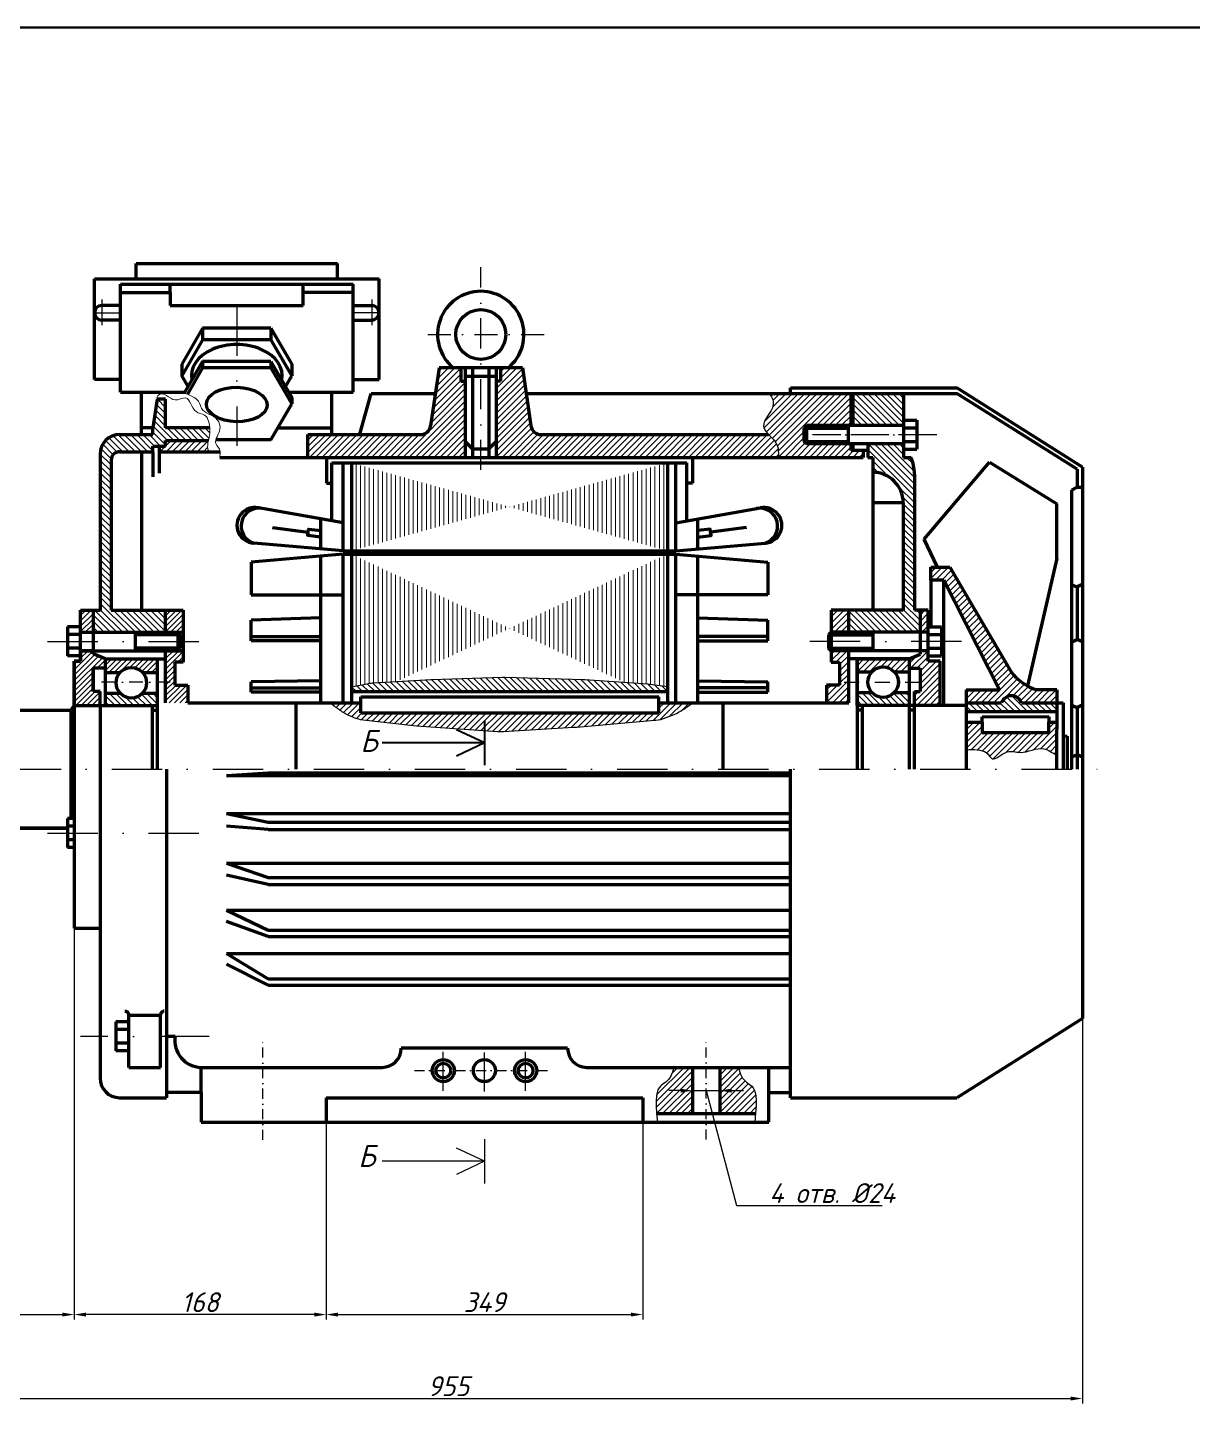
# Paper-space layout 'Лист1' of a CAD drawing. Header units: millimetres. Extents: x 20 to 836, y 1 to 589.
# Drawn here: x 231 to 524.9, y 241.7 to 589 of the extents above; entities that cross this region are included whole.
import ezdxf

# ---------------------------------------------------------------- set-up
doc = ezdxf.new("R2010")
doc.units = ezdxf.units.MM
doc.linetypes.add('ACAD_ISO04W100', pattern=[30, 24, -3, 0, -3])
doc.linetypes.add('DASHDOT', pattern=[25.4, 12.7, -6.35, 0, -6.35])
doc.styles.add('GOST', font='isocp3.shx', dxfattribs={"oblique": 15})
doc.styles.add('ЕСКД', font='GOST Common.ttf', dxfattribs={"oblique": 15})
doc.dimstyles.new('GOST', dxfattribs={"dimscale": 0, "dimtxt": 3, "dimasz": 3, "dimexe": 1.25, "dimexo": 0, "dimtad": 1, "dimtoh": 1, "dimdec": 3, "dimdsep": 46, "dimtxsty": 'GOST', "dimcen": 5, "dimadec": 3, "dimazin": 2, "dimtfac": 1, "dimtdec": 4, "dimtmove": 1, "dimatfit": 3, "dimfxl": 1, "dimtolj": 1, "dimtzin": 0, "dimarcsym": 0})
pattern_1 = [(45, (-582.8725, -57.9757), (-0.7851802, 0.7851802), [])]
pattern_2 = [(45, (143.6088, 100.8128), (-0.7842854, 0.7842854), [])]
pattern_3 = [(90, (117.5898, 100.8128), (-1.109147, 2e-16), [])]

# ---------------------------------------------------------------- blocks, each defined once
blk = doc.blocks.new('*D27')
at = {"color": 0, "lineweight": -2, "transparency": 16777216}
for p, q in [((306.36, 312.71), (306.36, 262.9)), ((386.25, 312.71), (386.25, 262.9)), ((309.36, 264.15), (383.25, 264.15))]:
    blk.add_line(p, q, dxfattribs=at)
at = {"color": 0, "transparency": 16777216}
for points in [[(309.36, 264.65), (309.36, 263.65), (306.36, 264.15)], [(383.25, 264.65), (383.25, 263.65), (386.25, 264.15)]]:
    blk.add_solid(points, dxfattribs=at)
at = {"layer": 'Defpoints', "color": 0, "transparency": 16777216}
for p in [(306.36, 312.71), (386.25, 312.71), (386.25, 264.15)]:
    blk.add_point(p, dxfattribs=at)
at = {"color": 0, "lineweight": 25, "transparency": 16777216, "insert": (346.3, 267.28), "char_height": 3, "width": 12.7649, "attachment_point": 5, "style": 'ЕСКД'}
blk.add_mtext('\\A1;{\\H1.6667x;349}', dxfattribs=at)
blk = doc.blocks.new('*D36')
at = {"color": 0, "lineweight": -2, "transparency": 16777216}
for p, q in [((242.78, 385.71), (242.78, 262.9)), ((306.36, 312.71), (306.36, 262.9)), ((303.36, 264.15), (245.78, 264.15))]:
    blk.add_line(p, q, dxfattribs=at)
at = {"color": 0, "transparency": 16777216}
for points in [[(245.78, 264.65), (245.78, 263.65), (242.78, 264.15)], [(303.36, 264.65), (303.36, 263.65), (306.36, 264.15)]]:
    blk.add_solid(points, dxfattribs=at)
at = {"layer": 'Defpoints', "color": 0, "transparency": 16777216}
for p in [(242.78, 385.71), (306.36, 312.71), (242.78, 264.15)]:
    blk.add_point(p, dxfattribs=at)
at = {"color": 0, "lineweight": 25, "transparency": 16777216, "insert": (274.57, 267.27), "char_height": 3, "width": 10.7988, "attachment_point": 5, "style": 'ЕСКД'}
blk.add_mtext('\\A1;{\\H1.6667x;168}', dxfattribs=at)
blk = doc.blocks.new('*D37')
at = {"color": 0, "lineweight": -2, "transparency": 16777216}
for p, q in [((177.22, 388.12), (177.22, 262.9)), ((242.78, 385.71), (242.78, 262.9)), ((180.22, 264.15), (239.78, 264.15))]:
    blk.add_line(p, q, dxfattribs=at)
at = {"color": 0, "transparency": 16777216}
for points in [[(180.22, 264.65), (180.22, 263.65), (177.22, 264.15)], [(239.78, 264.65), (239.78, 263.65), (242.78, 264.15)]]:
    blk.add_solid(points, dxfattribs=at)
at = {"layer": 'Defpoints', "color": 0, "transparency": 16777216}
for p in [(177.22, 388.12), (242.78, 385.71), (242.78, 264.15)]:
    blk.add_point(p, dxfattribs=at)
at = {"color": 0, "lineweight": 25, "transparency": 16777216, "insert": (210, 267.27), "char_height": 3, "attachment_point": 5, "style": 'ЕСКД'}
blk.add_mtext('\\A1;{\\H1.6667x;140}', dxfattribs=at)
blk = doc.blocks.new('*D38')
at = {"color": 0, "lineweight": -2, "transparency": 16777216}
for p, q in [((497.22, 408.46), (497.22, 241.71)), ((177.22, 388.12), (177.22, 241.71)), ((180.22, 242.96), (494.22, 242.96))]:
    blk.add_line(p, q, dxfattribs=at)
at = {"color": 0, "transparency": 16777216}
for points in [[(180.22, 243.46), (180.22, 242.46), (177.22, 242.96)], [(494.22, 243.46), (494.22, 242.46), (497.22, 242.96)]]:
    blk.add_solid(points, dxfattribs=at)
at = {"layer": 'Defpoints', "color": 0, "transparency": 16777216}
for p in [(497.22, 408.46), (177.22, 388.12), (497.22, 242.96)]:
    blk.add_point(p, dxfattribs=at)
at = {"color": 0, "lineweight": 25, "transparency": 16777216, "insert": (337.22, 246.08), "char_height": 3, "attachment_point": 5, "style": 'ЕСКД'}
blk.add_mtext('\\A1;{\\H1.6667x;955}', dxfattribs=at)
blk = doc.blocks.new('*D40')
at = {"color": 0, "lineweight": -2, "transparency": 16777216}
for p, q in [((398.81, 326.55), (398.81, 319.42)), ((405.65, 326.55), (405.65, 319.42)), ((395.81, 320.67), (392.81, 320.67)), ((398.81, 320.67), (405.65, 320.67)), ((398.81, 320.67), (405.65, 320.67)), ((402.23, 320.67), (409.93, 291.68)), ((408.65, 320.67), (411.65, 320.67)), ((409.93, 291.68), (446.62, 291.68))]:
    blk.add_line(p, q, dxfattribs=at)
at = {"color": 0, "transparency": 16777216}
for points in [[(395.81, 321.17), (395.81, 320.17), (398.81, 320.67)], [(408.65, 321.17), (408.65, 320.17), (405.65, 320.67)]]:
    blk.add_solid(points, dxfattribs=at)
at = {"layer": 'Defpoints', "color": 0, "transparency": 16777216}
for p in [(398.81, 326.55), (405.65, 326.55), (405.65, 320.67)]:
    blk.add_point(p, dxfattribs=at)
at = {"color": 0, "lineweight": 25, "transparency": 16777216, "insert": (434.05, 294.81), "char_height": 3, "width": 46.9932, "attachment_point": 5, "style": 'ЕСКД'}
blk.add_mtext('\\A1;{\\H1.6667x;4 отв. %%C24}', dxfattribs=at)

psp = doc.layouts.new('Лист1')

# ---------------------------------------------------------------- hatches: boundary and pattern name
at = {"lineweight": 20, "transparency": 33554687}
h = psp.add_hatch(dxfattribs=at)
h.set_pattern_fill('ANSI31', color=256, scale=0.349338, style=0)
h.set_pattern_definition(pattern_2)
h.paths.add_polyline_path([(301.7697, 486.2765), (301.7697, 480.5135), (341.4571, 480.5135), (341.4571, 499.7586), (340.3468, 499.7586), (340.3468, 503.0638), (334.878, 503.0638), (332.7119, 488.4311, -0.37179416), (330.2149, 486.2765)])
h = psp.add_hatch(dxfattribs=at)
h.set_pattern_fill('ANSI31', color=256, scale=0.349338, style=0)
h.set_pattern_definition(pattern_2)
edge = h.paths.add_edge_path()
edge.add_arc((360.5254, 488.8007), 2.5242, 188.420639, 270, ccw=False)
edge.add_line((358.0284, 488.4311), (355.8622, 503.0638))
edge.add_line((355.8622, 503.0638), (350.3935, 503.0638))
edge.add_line((350.3935, 503.0638), (350.3935, 499.7586))
edge.add_line((350.3935, 499.7586), (349.2832, 499.7586))
edge.add_line((349.2832, 499.7586), (349.2832, 480.5135))
edge.add_line((349.2832, 480.5135), (420.4609, 480.5135))
edge.add_spline(control_points=[(420.4609, 480.5135), (420.4552, 481.7272), (420.5867, 483.8295), (418.8035, 485.4103), (417.9766, 486.2765)], knot_values=[34.77388704, 34.77388704, 34.77388704, 34.77388704, 40.46308033, 47.64627393, 47.64627393, 47.64627393, 47.64627393], degree=3, periodic=0)
edge.add_line((417.9766, 486.2765), (360.5254, 486.2765))
h = psp.add_hatch(dxfattribs=at)
h.set_pattern_fill('ANSI31', color=256, scale=0.349736, style=0)
h.set_pattern_definition(pattern_1)
edge = h.paths.add_edge_path()
edge.add_line((438.8053, 496.6328), (418.1933, 496.6328))
edge.add_spline(control_points=[(418.1933, 496.6328), (418.9606, 495.5312), (419.9835, 492.9904), (415.6026, 489.0801), (417.3151, 486.9694), (417.9766, 486.2765)], knot_values=[9.31465803, 9.31465803, 9.31465803, 9.31465803, 17.00742285, 29.02718341, 34.77388704, 34.77388704, 34.77388704, 34.77388704], degree=3, periodic=0)
edge.add_spline(control_points=[(417.9766, 486.2765), (418.8035, 485.4103), (420.5867, 483.8295), (420.4552, 481.7272), (420.4609, 480.5135)], knot_values=[34.77388704, 34.77388704, 34.77388704, 34.77388704, 41.95708065, 47.64627393, 47.64627393, 47.64627393, 47.64627393], degree=3, periodic=0)
edge.add_line((420.4609, 480.5135), (441.8641, 480.5135))
edge.add_line((441.8641, 480.5135), (441.8641, 482.1982))
edge.add_line((441.8641, 482.1982), (438.8053, 482.1982))
edge.add_line((438.8053, 482.1982), (438.8053, 483.8829))
edge.add_line((438.8053, 483.8829), (427.5755, 483.8829))
edge.add_line((427.5755, 483.8829), (426.916, 484.5424))
edge.add_line((426.916, 484.5424), (426.916, 487.8866))
edge.add_line((426.916, 487.8866), (427.5755, 488.546))
edge.add_line((427.5755, 488.546), (438.8053, 488.546))
edge.add_line((438.8053, 488.546), (438.8053, 496.6328))
h = psp.add_hatch(dxfattribs=at)
h.set_pattern_fill('ANSI31', color=256, scale=0.349736, angle=90)
h.set_pattern_definition([(135, (1.7498, -46.7695), (-0.7851802, -0.7851802), [])])
h.paths.add_polyline_path([(444.0444, 421.1599), (440.3254, 421.1599), (440.3254, 417.8957), (453.4425, 417.8957), (453.4425, 421.1599), (449.7235, 421.1599, -0.44051596)])
h.paths.add_polyline_path([(452.057, 488.546), (452.057, 496.6328), (439.281, 496.6328), (439.281, 488.546)])
h.paths.add_polyline_path([(452.057, 480.5135), (452.057, 483.8829), (443.004, 483.8829), (443.004, 480.5135), (444.2891, 480.5135), (444.2891, 476.7428, -0.41421356), (451.968, 469.0638), (451.968, 441.9071), (438.227, 441.9071), (438.227, 436.3809), (456.1978, 436.3809), (456.1978, 441.9071), (454.7812, 441.9071), (454.7812, 476.3031, 0.10359955), (453.8993, 480.5135)])
h = psp.add_hatch(dxfattribs=at)
h.set_pattern_fill('ANSI31', color=256, scale=0.349736, angle=90)
h.set_pattern_definition([(135, (1.7361, -46.7986), (-0.7851802, -0.7851802), [])])
h.paths.add_polyline_path([(65.9915, 405.0391), (63.764, 405.0391), (63.764, 401.7749), (65.6292, 401.7749, -0.055324)])
h.paths.add_polyline_path([(65.6292, 401.7749), (63.764, 401.7749), (63.764, 398.5107), (65.9915, 398.5107, -0.055324)])
h.paths.add_polyline_path([(70.4463, 405.0391), (65.9915, 405.0391, 0.055324), (65.6292, 401.7749), (70.4463, 401.7749)])
h.paths.add_polyline_path([(70.4463, 401.7749), (65.6292, 401.7749, 0.055324), (65.9915, 398.5107), (70.4463, 398.5107)])
h.paths.add_polyline_path([(263.7513, 420.9879), (260.0324, 420.9879, -0.44051596), (254.3532, 420.9879), (250.6343, 420.9879), (250.6343, 417.8666), (263.7513, 417.8666)])
edge = h.paths.add_edge_path()
edge.add_arc((254.2415, 479.7505), 2.1329, 90, 180, ccw=False)
edge.add_line((254.2415, 481.8833), (262.5855, 481.8833))
edge.add_line((262.5855, 481.8833), (262.5855, 483.2823))
edge.add_line((262.5855, 483.2823), (265.8497, 483.2823))
edge.add_line((265.8497, 483.2823), (265.8497, 484.6965))
edge.add_line((265.8497, 484.6965), (276.6485, 484.6965))
edge.add_spline(control_points=[(276.6485, 484.6965), (276.7082, 484.9688), (276.9317, 485.9345), (277.0205, 486.9239), (276.9883, 487.7946), (276.9779, 487.9607)], knot_values=[19.54922402, 19.54922402, 19.54922402, 19.54922402, 20.37123692, 22.49416453, 22.98678293, 22.98678293, 22.98678293, 22.98678293], degree=3, periodic=0)
edge.add_line((276.9779, 487.9607), (265.8497, 487.9607))
edge.add_line((265.8497, 487.9607), (265.8497, 495.1886))
edge.add_line((265.8497, 495.1886), (263.7513, 495.1886))
edge.add_line((263.7513, 495.1886), (262.5855, 487.9607))
edge.add_line((262.5855, 487.9607), (262.5855, 486.2474))
edge.add_line((262.5855, 486.2474), (254.2415, 486.2474))
edge.add_arc((254.2415, 481.3014), 4.946, 90, 180)
edge.add_line((249.2955, 481.3014), (249.2955, 441.878))
edge.add_line((249.2955, 441.878), (247.5468, 441.878))
edge.add_line((247.5468, 441.878), (247.5468, 436.3518))
edge.add_line((247.5468, 436.3518), (265.8497, 436.3518))
edge.add_line((265.8497, 436.3518), (265.8497, 441.878))
edge.add_line((265.8497, 441.878), (252.1087, 441.878))
edge.add_line((252.1087, 441.878), (252.1087, 479.7505))
h = psp.add_hatch(dxfattribs=at)
h.set_pattern_fill('ANSI31', color=256, scale=0.349736, style=0)
h.set_pattern_definition([(45, (-603.6838, -57.9757), (-0.7851802, 0.7851802), [])])
edge = h.paths.add_edge_path()
edge.add_spline(control_points=[(276.8352, 481.9124), (276.2558, 482.6647), (276.4405, 483.7138), (276.6623, 484.7256)], knot_values=[45.97356586, 45.97356586, 45.97356586, 45.97356586, 52.08262176, 52.08262176, 52.08262176, 52.08262176], degree=3, periodic=0)
edge.add_line((276.6623, 484.7256), (265.8634, 484.7256))
edge.add_line((265.8634, 484.7256), (265.8634, 483.3114))
edge.add_line((265.8634, 483.3114), (264.2313, 483.3114))
edge.add_line((264.2313, 483.3114), (264.2313, 481.9124))
edge.add_line((264.2313, 481.9124), (276.8352, 481.9124))
h = psp.add_hatch(dxfattribs=at)
h.set_pattern_fill('ANSI31', color=256, scale=0.349338, angle=45, style=0)
h.set_pattern_definition(pattern_3)
h.paths.add_polyline_path([(312.7281, 479.1145), (312.7281, 456.9136), (352.598, 468.0141)])
h.paths.add_polyline_path([(392.4679, 479.1145), (352.598, 468.0141), (392.4679, 456.9136)])
h = psp.add_hatch(dxfattribs=at)
h.set_pattern_fill('ANSI31', color=256, scale=0.349338, angle=45, style=0)
h.set_pattern_definition(pattern_3)
edge = h.paths.add_edge_path()
edge.add_line((312.7281, 422.6046), (317.0156, 423.4273))
edge.add_arc((318.9045, 413.5835), 10.0234, 93.318156, 100.862421, ccw=False)
edge.add_line((318.3244, 423.5901), (324.0635, 423.9228))
edge.add_line((324.0635, 423.9228), (352.598, 437.3437))
edge.add_line((352.598, 437.3437), (312.7281, 456.096))
edge.add_line((312.7281, 456.096), (312.7281, 422.6046))
edge = h.paths.add_edge_path()
edge.add_line((388.1331, 423.2557), (392.4679, 422.6706))
edge.add_line((392.4679, 422.6706), (392.4679, 456.096))
edge.add_line((392.4679, 456.096), (352.598, 437.3437))
edge.add_line((352.598, 437.3437), (381.4965, 423.7516))
edge.add_line((381.4965, 423.7516), (387.5097, 423.3201))
edge.add_arc((386.7922, 413.3224), 10.0234, 82.312184, 85.895344, ccw=False)
h = psp.add_hatch(dxfattribs=at)
h.set_pattern_fill('ANSI31', color=256, scale=0.349736, style=0)
h.set_pattern_definition(pattern_1)
h.paths.add_polyline_path([(476.2841, 421.8556), (467.838, 421.8556), (467.838, 418.5914), (476.7531, 418.5914, -0.69407154), (481.7645, 418.5914), (490.6795, 418.5914), (490.683, 421.8556), (485.5901, 421.8556, -0.15316732), (479.1583, 426.3926), (463.7173, 452.7808), (458.9271, 452.7808), (458.9271, 449.5166), (462.1913, 449.5166)])
h = psp.add_hatch(dxfattribs=at)
h.set_pattern_fill('ANSI31', color=256, scale=0.299432)
h.set_pattern_definition([(45, (1.7498, -46.7695), (-0.6722446, 0.6722446), [])])
h.paths.add_polyline_path([(270.2934, 441.9071), (265.8634, 441.9071), (265.8634, 436.3809), (270.2934, 436.3809)])
h.paths.add_polyline_path([(247.5606, 441.9071), (244.4191, 441.9071), (244.4191, 436.3809), (247.5606, 436.3809)])
h.paths.add_polyline_path([(250.648, 429.6193), (247.5606, 430.9589), (247.5606, 431.7177), (244.4191, 431.7177), (244.4191, 429.079), (242.7808, 429.079), (242.7808, 417.8957), (249.3092, 417.8957), (249.3092, 421.3931), (247.5606, 421.3931), (247.5606, 427.2877), (250.648, 427.2877)])
h.paths.add_polyline_path([(268.195, 428.8032), (270.2934, 428.8032), (270.2934, 431.7177), (265.8634, 431.7177), (265.8634, 418.5914), (271.4592, 418.5914), (271.4592, 423.0213), (268.195, 423.0213)])
h.paths.add_polyline_path([(250.648, 429.6193), (250.648, 426.2122), (254.3669, 426.2122, -0.44051596), (260.0461, 426.2122), (263.765, 426.2122), (263.765, 429.6193)])
h = psp.add_hatch(dxfattribs=at)
h.set_pattern_fill('ANSI31', color=256, scale=0.349736)
h.set_pattern_definition([(45, (1.7498, -46.7695), (-0.7851802, 0.7851802), [])])
h.paths.add_polyline_path([(453.4425, 429.6193), (440.3254, 429.6193), (440.3254, 426.3551), (444.0444, 426.3551, -0.44051596), (449.7235, 426.3551), (453.4425, 426.3551)])
h.paths.add_polyline_path([(438.227, 441.9071), (433.797, 441.9071), (433.797, 436.3809), (438.227, 436.3809)])
h.paths.add_polyline_path([(435.8954, 428.8032), (435.8954, 423.0213), (432.6312, 423.0213), (432.6312, 418.5914), (438.227, 418.5914), (438.227, 431.7177), (433.797, 431.7177), (433.797, 428.8032)])
h.paths.add_polyline_path([(458.2786, 441.9071), (456.1978, 441.9071), (456.1978, 436.3809), (458.2786, 436.3809)])
h.paths.add_polyline_path([(458.2786, 429.079), (458.2786, 431.7177), (456.1978, 431.7177), (456.1978, 430.8148), (453.4425, 429.6193), (453.4425, 427.2877), (456.1978, 427.2877), (456.1978, 421.3931), (454.7812, 421.3931), (454.7812, 417.8957), (461.3096, 417.8957), (461.3096, 429.079)])
h = psp.add_hatch(dxfattribs=at)
h.set_pattern_fill('ANSI31', scale=0.349705, angle=90)
h.set_pattern_definition([(135, (1.7498, -46.7695), (-0.7851095, -0.7851095), [])])
h.paths.add_polyline_path([(392.4679, 421.3952), (392.4679, 422.6706), (388.1331, 423.2557, 0.01563576), (387.5097, 423.3201), (371.6224, 424.4602, 0.01111078), (371.1775, 424.4822), (351.5645, 425.0158, 0.01481008), (350.9709, 425.0144), (333.0322, 424.4395, 0.00646889), (332.7731, 424.4278), (318.3244, 423.5901, 0.03292996), (317.0156, 423.4273), (312.7281, 422.6046), (312.7281, 421.3952)])
h = psp.add_hatch(dxfattribs=at)
h.set_pattern_fill('ANSI31', color=256, scale=0.349736, angle=90, style=0)
h.set_pattern_definition([(135, (-582.8725, -57.9757), (-0.7851802, -0.7851802), [])])
edge = h.paths.add_edge_path()
edge.add_line((467.838, 416.386), (490.6772, 416.386))
edge.add_line((490.6772, 416.386), (490.6795, 418.5914))
edge.add_line((490.6795, 418.5914), (481.7645, 418.5914))
edge.add_arc((479.2588, 417.6558), 2.6747, 20.473171, 159.526829)
edge.add_line((476.7531, 418.5914), (467.838, 418.5914))
edge.add_line((467.838, 418.5914), (467.838, 416.386))
h = psp.add_hatch(dxfattribs=at)
h.set_pattern_fill('ANSI31', scale=0.349705)
h.set_pattern_definition([(45, (1.7498, -46.7695), (-0.7851095, 0.7851095), [])])
h.paths.add_polyline_path([(315.1548, 416.0477), (315.1548, 418.5914), (310.6297, 418.5914), (307.437, 418.5914), (308.3793, 417.7787, 0.01403168), (310.7272, 416.0766), (311.8638, 415.5523, 0.06620504), (314.9279, 414.3671), (329.1554, 412.7655), (349.5963, 411.3287, 0.03802737), (351.1186, 411.3071), (368.8017, 412.4019, 0.01946971), (369.5811, 412.4401), (388.2749, 414.0871, 0.02564715), (390.7997, 414.3758), (394.1995, 415.5837, 0.02484791), (396.9681, 417.2071), (398.8513, 418.5914), (394.5664, 418.5914), (390.3361, 418.5914), (390.3361, 416.0477)])
h = psp.add_hatch(dxfattribs=at)
h.set_pattern_fill('ANSI31', color=256, scale=0.349338)
h.set_pattern_definition([(45, (1.6675, -46.7695), (-0.7842854, 0.7842854), [])])
h.paths.add_polyline_path([(80.447, 416.6904), (80.447, 401.804), (95.3334, 401.804, 0.41421356)])
h.paths.add_polyline_path([(80.447, 416.6904, 0.35084951), (65.9229, 405.0682), (70.3778, 405.0682), (70.3778, 401.804), (80.447, 401.804)])
h.paths.add_polyline_path([(80.447, 401.804), (70.3778, 401.804), (70.3778, 398.5398), (65.9229, 398.5398, 0.35084951), (80.447, 386.9176)])
h.paths.add_polyline_path([(95.3334, 401.804), (80.447, 401.804), (80.447, 386.9176, 0.41421356)])
h.paths.add_polyline_path([(630.5584, 401.804), (630.5584, 385.0167, 0.41421356), (647.3457, 401.804)])
h = psp.add_hatch(dxfattribs=at)
h.set_pattern_fill('ANSI31', color=256, scale=0.349736, style=0)
h.set_pattern_definition(pattern_1)
edge = h.paths.add_edge_path()
edge.add_spline(control_points=[(467.838, 406.7175), (469.6002, 406.8718), (473.1392, 406.7367), (474.532, 403.1251), (477.9325, 407.0976), (482.3401, 405.2245), (486.8477, 408.1556), (489.5737, 405.9141), (490.6657, 405.3465)], knot_values=[8.39764704, 8.39764704, 8.39764704, 8.39764704, 15.65161844, 20.21215071, 29.15591881, 36.1428954, 49.20022098, 56.92013542, 56.92013542, 56.92013542, 56.92013542], degree=3, periodic=0)
edge.add_line((490.6657, 405.3465), (490.6744, 413.6303))
edge.add_line((490.6744, 413.6303), (488.6844, 413.6324))
edge.add_line((488.6844, 413.6324), (488.6817, 411.0385))
edge.add_line((488.6817, 411.0385), (471.892, 411.0385))
edge.add_line((471.892, 411.0385), (471.892, 413.65))
edge.add_line((471.892, 413.65), (467.838, 413.6542))
edge.add_line((467.838, 413.6542), (467.838, 406.7175))
h = psp.add_hatch(dxfattribs=at)
h.set_pattern_fill('ANSI31', color=256, scale=0.349338, style=0)
h.set_pattern_definition([(45, (117.5898, 100.8128), (-0.7842854, 0.7842854), [])])
edge = h.paths.add_edge_path()
edge.add_line((398.808, 326.5501), (394.0783, 326.5501))
edge.add_spline(control_points=[(394.0783, 326.5501), (393.8719, 325.7443), (393.0287, 323.0667), (390.3275, 322.1757), (389.3688, 319.6311), (389.7515, 314.7971)], knot_values=[8.84154365, 8.84154365, 8.84154365, 8.84154365, 12.07851038, 19.7343452, 27.98382596, 27.98382596, 27.98382596, 27.98382596], degree=3, periodic=0)
edge.add_line((389.7515, 314.7971), (398.808, 314.7971))
edge.add_line((398.808, 314.7971), (398.808, 326.5501))
edge = h.paths.add_edge_path()
edge.add_line((405.6518, 314.7971), (414.7084, 314.7971))
edge.add_spline(control_points=[(414.7084, 314.7971), (415.0911, 319.6311), (414.1324, 322.1757), (411.4312, 323.0667), (410.588, 325.7443), (410.3816, 326.5501)], knot_values=[8.84154365, 8.84154365, 8.84154365, 8.84154365, 17.09102441, 24.74685923, 27.98382596, 27.98382596, 27.98382596, 27.98382596], degree=3, periodic=0)
edge.add_line((410.3816, 326.5501), (405.6518, 326.5501))
edge.add_line((405.6518, 326.5501), (405.6518, 314.7971))

# ---------------------------------------------------------------- linework, layer by layer
at = {"lineweight": 50, "transparency": 33554687}
psp.add_line((836.0071, 589), (20, 589), dxfattribs=at)
at = {"lineweight": 70, "transparency": 33554687}
for p, q in [((258.4024, 529.4594), (309.2307, 529.4594)), ((258.4024, 525.5711), (258.4024, 529.4594)), ((309.2307, 525.5711), (309.2307, 529.4594)), ((247.9103, 500.1965), (247.9103, 525.5711)), ((247.9103, 525.5711), (319.7228, 525.5711)), ((319.7228, 500.1965), (319.7228, 525.5711)), ((254.4387, 496.9323), (254.4387, 524.2117)), ((254.4387, 524.2117), (313.1944, 524.2117)), ((254.4387, 524.2117), (254.4387, 524.2117)), ((254.4387, 522.1133), (267.0292, 522.1133)), ((267.0292, 522.1133), (267.0292, 524.2117)), ((267.0292, 522.1133), (267.0292, 518.8491)), ((300.6039, 518.8491), (300.6039, 524.2117)), ((313.1944, 522.1133), (300.6039, 522.1133)), ((313.1944, 496.9323), (313.1944, 524.2117)), ((254.4387, 518.8491), (249.7573, 518.8491)), ((254.4387, 518.8491), (251.878, 518.8491)), ((267.0292, 518.8491), (300.6039, 518.8491)), ((313.1944, 518.8491), (315.7551, 518.8491)), ((313.1944, 518.8491), (317.8758, 518.8491)), ((254.4387, 515.1551), (249.7573, 515.1551)), ((313.1944, 515.1551), (317.8758, 515.1551)), ((275.1897, 513.1292), (269.9437, 504.0428)), ((292.4434, 513.1292), (275.1897, 513.1292)), ((275.1897, 513.1292), (275.1897, 510.193)), ((292.4434, 513.1292), (297.6894, 504.0428)), ((292.4434, 513.1292), (292.4434, 510.193)), ((275.1897, 510.193), (269.9437, 501.1066)), ((292.4434, 510.193), (275.1897, 510.193)), ((292.4434, 510.193), (297.6894, 501.1066)), ((269.9437, 504.0428), (269.9437, 501.1066)), ((275.1897, 504.7048), (270.5666, 496.6973)), ((292.4434, 504.7048), (275.1897, 504.7048)), ((275.1897, 504.7048), (275.1897, 503.0854)), ((292.4434, 504.7048), (292.4434, 503.0854)), ((292.4434, 504.7048), (297.6894, 495.6183)), ((297.6894, 504.0428), (297.6894, 501.1066)), ((254.4387, 500.1965), (247.9103, 500.1965)), ((271.528, 498.3624), (269.9437, 501.1066)), ((275.1897, 503.0854), (271.3557, 496.4448)), ((292.4434, 503.0854), (275.1897, 503.0854)), ((292.4434, 503.0854), (297.6894, 493.999)), ((296.1051, 498.3624), (297.6894, 501.1066)), ((313.1944, 500.1965), (319.7228, 500.1965)), ((334.878, 503.0638), (332.7119, 488.4311)), ((355.8622, 503.0638), (334.878, 503.0638)), ((334.878, 503.0638), (334.878, 503.0638)), ((340.3468, 503.0638), (340.3468, 499.7586)), ((341.4571, 503.0638), (341.4571, 480.5135)), ((349.2832, 500.9278), (341.4571, 500.9278)), ((343.3223, 503.0638), (343.3223, 480.5135)), ((347.4179, 503.0638), (347.4179, 480.5135)), ((349.2832, 503.0638), (349.2832, 480.5135)), ((350.3935, 503.0638), (350.3935, 499.7586)), ((355.8622, 503.0638), (358.0284, 488.4311)), ((355.8622, 503.0638), (355.8622, 503.0638)), ((254.4387, 496.9323), (270.7023, 496.9323)), ((259.8013, 486.2765), (259.8013, 496.9323)), ((296.9308, 496.9323), (313.1944, 496.9323)), ((307.8318, 486.2765), (307.8318, 496.9323)), ((314.873, 486.3211), (317.7566, 496.6328)), ((317.7566, 496.6328), (333.926, 496.6328)), ((340.3468, 499.7586), (341.4571, 499.7586)), ((350.3935, 499.7586), (349.2832, 499.7586)), ((356.8142, 496.6328), (419.2887, 496.6328)), ((418.1933, 496.6328), (465.5064, 496.6328)), ((423.5381, 498.0318), (465.5064, 498.0318)), ((423.5381, 496.6328), (423.5381, 498.0318)), ((423.5381, 496.6328), (423.5381, 496.6328)), ((438.8053, 488.546), (438.8053, 496.6328)), ((439.281, 496.6328), (439.281, 488.546)), ((452.057, 496.6328), (452.057, 480.5135)), ((497.2159, 478.0627), (465.5064, 498.0318)), ((495.8169, 477.5448), (465.5064, 496.6328)), ((263.765, 495.2176), (262.5992, 487.9898)), ((265.8634, 495.2176), (263.765, 495.2176)), ((265.8634, 487.9898), (265.8634, 495.2176)), ((292.4434, 484.9126), (297.6894, 493.999)), ((297.6894, 495.6183), (297.6894, 493.999)), ((452.057, 489.8654), (455.3919, 489.8654)), ((455.3919, 489.8654), (455.3919, 482.5635)), ((254.2553, 486.2765), (262.5992, 486.2765)), ((262.5992, 487.9898), (259.8013, 487.9898)), ((262.5992, 486.2765), (262.5992, 487.9898)), ((276.9916, 487.9898), (265.8634, 487.9898)), ((294.22, 487.9898), (307.8318, 487.9898)), ((301.7697, 486.2765), (330.2149, 486.2765)), ((301.7697, 480.5135), (301.7697, 486.2765)), ((360.5254, 486.2765), (417.9766, 486.2765)), ((427.5755, 488.546), (426.916, 487.8866)), ((426.916, 487.8866), (426.916, 484.5424)), ((452.057, 488.546), (427.5755, 488.546)), ((427.5755, 488.546), (427.5755, 483.8829)), ((427.5755, 487.8866), (438.1865, 487.8866)), ((438.1865, 483.8829), (438.1865, 488.546)), ((438.5339, 486.2145), (438.5339, 486.2145)), ((452.057, 487.9528), (455.3919, 487.9528)), ((262.5992, 481.9124), (262.5992, 483.3114)), ((262.5992, 483.3114), (265.8634, 483.3114)), ((264.2313, 483.3114), (264.2313, 481.9124)), ((265.8634, 484.7256), (276.6623, 484.7256)), ((265.8634, 483.3114), (265.8634, 484.7256)), ((292.4434, 484.9126), (278.5327, 484.9126)), ((341.4571, 484.4862), (343.3223, 482.6209)), ((349.2832, 484.4862), (347.4179, 482.6209)), ((427.5755, 483.8829), (426.916, 484.5424)), ((427.5755, 484.5424), (438.1865, 484.5424)), ((452.057, 483.8829), (427.5755, 483.8829)), ((438.8053, 482.1982), (438.8053, 483.979)), ((439.281, 483.8829), (439.281, 482.1982)), ((440.547, 483.8829), (440.547, 483.8829)), ((443.004, 483.8829), (443.004, 480.5135)), ((452.057, 484.4761), (455.3919, 484.4761)), ((249.3092, 481.3305), (249.3092, 441.9071)), ((252.1224, 479.7795), (252.1224, 441.9071)), ((254.2553, 481.9124), (262.5992, 481.9124)), ((259.8013, 481.9124), (259.8013, 441.9071)), ((262.5992, 481.9124), (262.5992, 475.5982)), ((264.2313, 481.9124), (279.6186, 481.9124)), ((264.2313, 481.9124), (264.2313, 476.5495)), ((279.5323, 480.5135), (420.4609, 480.5135)), ((306.4328, 480.5135), (306.4328, 473.9851)), ((343.3223, 482.6209), (347.4179, 482.6209)), ((398.7632, 480.5135), (398.7632, 473.9851)), ((420.4609, 480.5135), (441.8641, 480.5135)), ((443.004, 482.1982), (438.8053, 482.1982)), ((441.8641, 482.1982), (441.8641, 480.5135)), ((443.004, 480.5135), (444.2891, 480.5135)), ((444.2891, 480.5135), (444.2891, 441.9071)), ((452.057, 482.5635), (455.3919, 482.5635)), ((452.057, 480.5135), (453.8993, 480.5135)), ((307.8318, 479.1145), (397.3642, 479.1145)), ((307.8318, 464.4535), (307.8318, 479.1145)), ((310.6297, 456.9136), (310.6297, 479.1145)), ((312.7281, 479.1145), (312.7281, 456.9136)), ((392.4679, 479.1145), (392.4679, 456.9136)), ((394.5664, 456.9136), (394.5664, 479.1145)), ((397.3642, 464.4535), (397.3642, 479.1145)), ((454.7812, 476.3031), (454.7812, 441.9071)), ((457.235, 459.8877), (473.6941, 479.2593)), ((473.6941, 479.2593), (490.6795, 468.7779)), ((495.8169, 477.5448), (495.8169, 473.0245)), ((497.2159, 478.0627), (497.2159, 338.8515)), ((306.4328, 473.9851), (307.8318, 473.9851)), ((398.7632, 473.9851), (397.3642, 473.9851)), ((494.418, 472.2228), (495.8169, 473.0245)), ((495.8169, 473.0245), (497.2159, 473.0245)), ((451.968, 469.0638), (444.2891, 469.0638)), ((451.968, 469.0638), (451.968, 441.9071)), ((494.418, 472.2228), (494.418, 401.804)), ((310.6297, 463.9531), (289.266, 467.7736)), ((394.5664, 463.9531), (415.93, 467.7736)), ((490.6795, 454.9917), (490.6795, 468.7779)), ((292.8166, 462.776), (301.809, 461.5899)), ((305.0339, 457.4032), (305.0339, 464.9538)), ((400.1621, 457.4032), (400.1621, 464.9538)), ((412.3794, 462.776), (403.387, 461.5899)), ((310.6297, 456.9136), (288.0955, 458.8699)), ((394.5664, 456.9136), (417.1006, 458.8699)), ((460.6314, 452.7808), (457.235, 459.8877)), ((310.6297, 456.096), (287.4026, 454.0639)), ((305.0339, 418.5914), (305.0339, 455.6065)), ((310.6297, 456.9136), (394.5664, 456.9136)), ((310.6297, 456.096), (394.5664, 456.096)), ((310.6297, 418.5914), (310.6297, 456.096)), ((312.7281, 456.096), (312.7281, 418.5914)), ((392.4679, 456.096), (392.4679, 418.5914)), ((394.5664, 418.5914), (394.5664, 456.096)), ((394.5664, 456.096), (417.7934, 454.0639)), ((400.1621, 418.5914), (400.1621, 455.6065)), ((490.6795, 454.9917), (483.3476, 422.8122)), ((287.4026, 454.0639), (287.4026, 446.9272)), ((417.7934, 454.0639), (417.7934, 446.9272)), ((458.9271, 452.7808), (463.7173, 452.7808)), ((458.9271, 449.5166), (458.9271, 452.7808)), ((463.7173, 452.7808), (479.1583, 426.3926)), ((458.9271, 449.5166), (458.9271, 437.7002)), ((462.1913, 449.5166), (458.9271, 449.5166)), ((462.1913, 418.0403), (462.1913, 449.5166)), ((476.2841, 421.8556), (462.1913, 449.5166)), ((494.418, 448.3393), (495.8169, 447.7956)), ((497.2159, 448.3839), (495.8169, 447.7956)), ((287.4026, 446.9272), (287.4026, 445.8135)), ((287.4026, 445.8135), (305.0339, 445.8135)), ((305.0339, 445.8135), (310.6297, 445.8135)), ((400.1621, 445.8135), (394.5664, 445.8135)), ((417.7934, 445.8135), (400.1621, 445.8135)), ((417.7934, 446.9272), (417.7934, 445.8135)), ((495.8169, 447.7956), (495.8169, 434.5018)), ((244.4191, 441.9071), (249.3092, 441.9071)), ((244.4191, 429.079), (244.4191, 441.9071)), ((247.5606, 441.9071), (247.5606, 430.9589)), ((252.1224, 441.9071), (270.2934, 441.9071)), ((265.8634, 436.3809), (265.8634, 441.9071)), ((270.2934, 441.9071), (270.2934, 428.8032)), ((451.968, 441.9071), (433.797, 441.9071)), ((433.797, 441.9071), (433.797, 428.8032)), ((438.227, 436.3809), (438.227, 441.9071)), ((458.2786, 441.9071), (454.7812, 441.9071)), ((456.1978, 441.9071), (456.1978, 430.8148)), ((458.2786, 429.079), (458.2786, 441.9071)), ((244.4191, 437.7002), (241.0843, 437.7002)), ((241.0843, 437.7002), (241.0843, 430.3984)), ((305.0339, 439.9718), (287.4026, 439.3907)), ((287.4026, 435.3333), (287.4026, 439.3907)), ((400.1621, 439.9718), (417.7934, 439.3907)), ((417.7934, 435.3333), (417.7934, 439.3907)), ((458.2786, 437.7002), (461.6134, 437.7002)), ((461.6134, 437.7002), (461.6134, 430.3984)), ((244.4191, 435.7876), (241.0843, 435.7876)), ((244.4191, 436.3809), (270.2934, 436.3809)), ((258.2897, 431.7177), (258.2897, 436.3809)), ((268.9007, 435.7214), (258.2897, 435.7214)), ((268.9007, 436.3809), (269.5602, 435.7214)), ((268.9007, 436.3809), (268.9007, 431.7177)), ((269.5602, 435.7214), (269.5602, 432.3772)), ((287.4026, 434.2196), (287.4026, 435.3333)), ((287.4026, 435.3333), (305.0339, 435.2976)), ((305.0339, 434.2196), (287.4026, 434.2196)), ((417.7934, 435.3333), (400.1621, 435.2976)), ((400.1621, 434.2196), (417.7934, 434.2196)), ((417.7934, 434.2196), (417.7934, 435.3333)), ((433.797, 436.3809), (433.1376, 435.7214)), ((433.1376, 435.7214), (433.1376, 432.3772)), ((458.2786, 436.3809), (433.797, 436.3809)), ((433.797, 435.7214), (444.408, 435.7214)), ((444.408, 431.7177), (444.408, 436.3809)), ((458.2786, 435.7876), (461.6134, 435.7876)), ((494.418, 433.9582), (495.8169, 434.5018)), ((497.2159, 433.9135), (495.8169, 434.5018)), ((244.4191, 432.3109), (241.0843, 432.3109)), ((247.5606, 431.7177), (244.4191, 431.7177)), ((244.4191, 431.7177), (270.2934, 431.7177)), ((244.4191, 431.7177), (244.4191, 429.079)), ((247.5606, 430.9589), (247.5606, 431.7177)), ((250.648, 429.6193), (247.5606, 430.9589)), ((255.9291, 431.7177), (255.9291, 431.7177)), ((268.9007, 432.3772), (258.2897, 432.3772)), ((264.4707, 434.0493), (264.4707, 434.0493)), ((265.8634, 418.5914), (265.8634, 431.7177)), ((268.9007, 431.7177), (269.5602, 432.3772)), ((433.797, 431.7177), (433.1376, 432.3772)), ((433.797, 432.3772), (444.408, 432.3772)), ((458.2786, 431.7177), (433.797, 431.7177)), ((438.227, 418.5914), (438.227, 431.7177)), ((444.7554, 434.0493), (444.7554, 434.0493)), ((446.7686, 431.7177), (446.7686, 431.7177)), ((453.4425, 429.6193), (456.1978, 430.8148)), ((458.2786, 432.3109), (461.6134, 432.3109)), ((244.4191, 430.3984), (241.0843, 430.3984)), ((242.7808, 429.079), (242.7808, 417.8957)), ((242.7808, 417.8957), (242.7808, 429.079)), ((244.4191, 429.079), (242.7808, 429.079)), ((242.7808, 429.079), (244.4191, 429.079)), ((247.5606, 427.2877), (247.5606, 421.3931)), ((247.5606, 421.3931), (247.5606, 427.2877)), ((250.648, 427.2877), (247.5606, 427.2877)), ((250.648, 429.6193), (250.648, 417.8957)), ((250.648, 429.6193), (265.8634, 429.6193)), ((256.5371, 429.6193), (256.5371, 429.6193)), ((263.765, 429.6193), (263.765, 401.804)), ((270.2934, 428.8032), (268.195, 428.8032)), ((268.195, 428.8032), (268.195, 423.0213)), ((433.797, 428.8032), (435.8954, 428.8032)), ((435.8954, 428.8032), (435.8954, 423.0213)), ((453.4425, 429.6193), (438.227, 429.6193)), ((440.3254, 429.6193), (440.3254, 401.804)), ((447.5533, 429.6193), (447.5533, 429.6193)), ((453.4425, 429.6193), (453.4425, 401.804)), ((453.4425, 427.2877), (456.1978, 427.2877)), ((456.1978, 427.2877), (456.1978, 421.3931)), ((458.2786, 430.3984), (461.6134, 430.3984)), ((461.3096, 429.079), (458.2786, 429.079)), ((461.3096, 417.8957), (461.3096, 429.079)), ((250.648, 426.2122), (254.3669, 426.2122)), ((260.0461, 426.2122), (263.765, 426.2122)), ((287.4026, 422.3265), (287.4026, 423.8855)), ((287.4026, 422.3265), (287.4026, 423.8855)), ((287.4037, 423.8855), (287.4026, 423.8855)), ((305.0339, 424.0634), (287.4037, 423.8855)), ((400.1621, 424.0634), (417.7923, 423.8855)), ((417.7923, 423.8855), (417.7934, 423.8855)), ((417.7934, 422.3265), (417.7934, 423.8855)), ((417.7934, 422.3265), (417.7934, 423.8855)), ((440.3254, 426.3551), (444.0444, 426.3551)), ((449.7235, 426.3551), (453.4425, 426.3551)), ((249.3092, 421.3931), (247.5606, 421.3931)), ((249.3092, 421.3931), (247.5606, 421.3931)), ((249.3092, 417.8957), (249.3092, 421.3931)), ((249.3092, 417.8957), (249.3092, 421.3931)), ((250.648, 421.017), (254.3669, 421.017)), ((260.0461, 421.017), (263.765, 421.017)), ((268.195, 423.0213), (271.4592, 423.0213)), ((271.4592, 423.0213), (271.4592, 418.5914)), ((287.4026, 421.2127), (287.4026, 422.3265)), ((287.4026, 422.3265), (305.0339, 422.3212)), ((305.0339, 421.2127), (287.4026, 421.2127)), ((312.7281, 421.3952), (392.4679, 421.3952)), ((417.7934, 422.3265), (400.1621, 422.3212)), ((400.1621, 421.2127), (417.7934, 421.2127)), ((417.7934, 421.2127), (417.7934, 422.3265)), ((432.6312, 423.0213), (432.6312, 418.5914)), ((435.8954, 423.0213), (432.6312, 423.0213)), ((440.3254, 421.1599), (444.0444, 421.1599)), ((449.7235, 421.1599), (453.4425, 421.1599)), ((454.7812, 417.8957), (454.7812, 421.3931)), ((454.7812, 421.3931), (456.1978, 421.3931)), ((467.838, 421.8556), (467.838, 401.804)), ((467.838, 421.8556), (476.2841, 421.8556)), ((490.683, 421.8556), (485.5901, 421.8556)), ((490.683, 421.8556), (490.662, 401.804)), ((241.9051, 416.6903), (242.7808, 417.8957)), ((242.7808, 417.8957), (249.3092, 417.8957)), ((242.7808, 417.8957), (263.765, 417.8957)), ((249.3092, 417.8957), (249.3092, 323.8285)), ((262.4916, 417.8957), (262.4916, 401.804)), ((271.4592, 418.5914), (310.6297, 418.5914)), ((298.7248, 418.5914), (298.7248, 401.804)), ((310.6297, 418.5914), (315.1548, 418.5914)), ((310.6297, 418.5914), (310.6297, 418.5914)), ((315.1548, 416.0477), (315.1548, 420.064)), ((315.1548, 420.064), (390.3361, 420.064)), ((390.3361, 416.0477), (390.3361, 420.064)), ((390.3361, 418.5914), (394.5664, 418.5914)), ((394.5664, 418.5914), (438.227, 418.5914)), ((406.4712, 418.5914), (406.4712, 401.804)), ((467.838, 417.8957), (440.3254, 417.8957)), ((441.5989, 417.8957), (441.5989, 401.804)), ((454.7159, 417.8957), (454.7159, 401.804)), ((462.1913, 417.8957), (462.1913, 419.7848)), ((467.838, 418.5914), (476.7531, 418.5914)), ((481.7645, 418.5914), (490.6795, 418.5914)), ((490.6795, 418.5914), (492.3316, 418.5792)), ((492.3316, 418.5792), (492.3316, 401.804)), ((494.418, 417.9382), (495.8169, 417.3945)), ((497.2159, 417.9828), (495.8169, 417.3945)), ((495.8169, 417.3945), (495.8169, 401.804)), ((178.0916, 416.6903), (241.9051, 416.6903)), ((241.9051, 416.6903), (241.9051, 389.3355)), ((262.4916, 416.6903), (263.765, 416.6903)), ((315.1548, 416.0477), (390.3361, 416.0477)), ((441.5989, 416.6903), (440.3254, 416.6903)), ((454.7159, 416.6903), (453.4425, 416.6903)), ((467.838, 413.6542), (471.892, 413.65)), ((467.8383, 416.386), (490.6765, 416.386)), ((471.892, 415.0548), (488.6844, 415.0915)), ((471.892, 414.875), (471.892, 415.0548)), ((471.892, 413.65), (471.892, 414.875)), ((471.892, 413.65), (471.892, 411.0385)), ((488.6817, 411.0385), (488.6844, 413.6324)), ((488.6844, 414.9118), (488.6844, 415.0915)), ((488.6844, 414.9118), (488.6844, 413.6324)), ((488.6844, 413.6324), (490.6744, 413.6303)), ((471.892, 411.0385), (488.6817, 411.0385)), ((492.3316, 410.1916), (493.3278, 410.1181)), ((493.3278, 410.1181), (493.3278, 401.804)), ((494.418, 404.9141), (495.8169, 405.4578)), ((497.2159, 404.8695), (495.8169, 405.4578)), ((242.7808, 401.804), (242.7808, 385.7123)), ((266.0966, 401.804), (266.0966, 318.8825)), ((281.2518, 400.2022), (291.7439, 400.8736)), ((281.2518, 400.2022), (423.5381, 400.2022)), ((291.7439, 400.8736), (423.5381, 400.8736)), ((423.5381, 318.8825), (423.5381, 401.804)), ((241.0843, 389.3355), (241.0843, 382.0336)), ((242.7808, 389.3355), (241.0843, 389.3355)), ((281.2518, 390.6227), (423.5381, 390.6227)), ((281.2518, 390.6227), (291.7439, 388.4454)), ((241.0843, 386.9177), (178.0916, 386.9177)), ((197.0251, 386.9177), (241.0843, 386.9177)), ((242.7808, 387.4229), (241.0843, 387.4229)), ((242.7808, 385.7123), (242.7808, 361.7009)), ((291.7439, 386.6074), (281.2518, 387.3988)), ((291.7439, 388.4454), (423.5381, 388.4454)), ((291.7439, 386.6074), (423.5381, 386.6074)), ((242.7808, 383.9462), (241.0843, 383.9462)), ((242.7808, 382.0336), (241.0843, 382.0336)), ((281.2518, 378.1149), (423.5381, 378.1149)), ((281.2518, 378.1149), (291.7439, 374.4853)), ((291.7439, 372.704), (281.2518, 375.0681)), ((291.7439, 374.4853), (423.5381, 374.4853)), ((291.7439, 372.704), (423.5381, 372.704)), ((281.2518, 366.1905), (423.5381, 366.1905)), ((281.2518, 366.1905), (291.7439, 361.1979)), ((242.7808, 361.7009), (249.3092, 361.7009)), ((291.7439, 359.54), (281.2518, 363.336)), ((291.7439, 361.1979), (423.5381, 361.1979)), ((291.7439, 359.54), (423.5381, 359.54)), ((281.2518, 355.2635), (423.5381, 355.2635)), ((281.2518, 355.2635), (291.7439, 348.9104)), ((291.7439, 347.2676), (281.2518, 352.5511)), ((291.7439, 348.9104), (423.5381, 348.9104)), ((291.7439, 347.2676), (423.5381, 347.2676)), ((253.2583, 338.0187), (253.2583, 330.7168)), ((256.5931, 338.0187), (253.2583, 338.0187)), ((256.5931, 326.5501), (256.5931, 339.7441)), ((256.5931, 339.7441), (264.5684, 339.7441)), ((264.5684, 326.5501), (264.5684, 339.7441)), ((497.2159, 338.8515), (465.5064, 318.8825)), ((256.5931, 336.1061), (253.2583, 336.1061)), ((268.2657, 334.3678), (266.0966, 334.3678)), ((256.5931, 332.6294), (253.2583, 332.6294)), ((256.5931, 330.7168), (253.2583, 330.7168)), ((367.2869, 331.3905), (325.3186, 331.3905)), ((256.5931, 326.5501), (264.5684, 326.5501)), ((274.826, 326.5501), (320.4782, 326.5501)), ((274.826, 320.1989), (274.826, 326.5501)), ((372.1273, 326.5501), (423.5381, 326.5501)), ((398.808, 326.5501), (398.808, 314.7971)), ((405.6518, 326.5501), (405.6518, 314.7971)), ((418.0336, 320.1989), (418.0336, 326.5501)), ((274.826, 320.1989), (266.0966, 320.1989)), ((274.826, 320.1989), (274.826, 312.7073)), ((418.0336, 312.7073), (418.0336, 320.1989)), ((418.0336, 320.1989), (423.5381, 320.1989)), ((254.2553, 318.8825), (266.0966, 318.8825)), ((306.36, 318.8825), (386.2455, 318.8825)), ((306.36, 318.8825), (306.36, 312.7073)), ((386.2455, 318.8825), (386.2455, 312.7073)), ((423.5381, 318.8825), (465.5064, 318.8825)), ((274.826, 312.7073), (306.36, 312.7073)), ((290.593, 312.7073), (386.2455, 312.7073)), ((386.2455, 312.7073), (418.0336, 312.7073)), ((414.7084, 314.7971), (389.7515, 314.7971))]:
    psp.add_line(p, q, dxfattribs=at)
at = {"linetype": 'DASHDOT', "lineweight": 25, "ltscale": 0.6, "transparency": 33554687}
psp.add_line((345.3701, 477.3258), (345.3701, 528.4768), dxfattribs=at)
at = {"linetype": 'DASHDOT', "lineweight": 25, "transparency": 33554687}
for p, q in [((249.7573, 520.3248), (249.7573, 513.8694)), ((283.8166, 518.8491), (283.8166, 483.4257)), ((317.8758, 520.3248), (317.8758, 513.8694)), ((247.9103, 517.0021), (254.4387, 517.0021)), ((319.7228, 517.0021), (313.1944, 517.0021)), ((236.0686, 434.0493), (275.145, 434.0493)), ((466.6291, 434.0493), (427.5527, 434.0493)), ((175.7758, 401.804), (502.3906, 401.804)), ((236.0686, 385.6845), (275.145, 385.6845)), ((276.8218, 334.3678), (244.3901, 334.3678)), ((335.9245, 320.5873), (335.9245, 330.4476)), ((346.3028, 320.4378), (346.3028, 330.3361)), ((356.681, 320.5873), (356.681, 330.4476))]:
    psp.add_line(p, q, dxfattribs=at)
at = {"linetype": 'DASHDOT', "lineweight": 25, "ltscale": 0.46, "transparency": 33554687}
psp.add_line((331.9796, 511.5159), (361.4776, 511.5159), dxfattribs=at)
at = {"linetype": 'ACAD_ISO04W100', "lineweight": 25, "ltscale": 0.4, "transparency": 33554687}
psp.add_line((460.4076, 486.2145), (429.0874, 486.2145), dxfattribs=at)
at = {"linetype": 'DASHDOT', "lineweight": 25, "ltscale": 0.27, "transparency": 33554687}
psp.add_line((267.0468, 423.7575), (247.7486, 423.7575), dxfattribs=at)
at = {"linetype": 'DASHDOT', "lineweight": 25, "ltscale": 0.3, "transparency": 33554687}
psp.add_line((437.0437, 423.7575), (456.3418, 423.7575), dxfattribs=at)
at = {"color": 7, "linetype": 'Continuous', "lineweight": 70, "transparency": 33554687}
psp.add_line((242.7808, 417.8957), (242.7808, 401.804), dxfattribs=at)
at = {"linetype": 'Continuous', "lineweight": 40, "transparency": 33554687}
psp.add_line((346.3294, 413.9835), (346.3294, 402.8464), dxfattribs=at)
at = {"lineweight": 40, "transparency": 33554687}
for q in [(339.2638, 411.7097), (320.5136, 408.415), (339.2638, 405.1203)]:
    psp.add_line((346.3294, 408.415), q, dxfattribs=at)
at = {"linetype": 'DASHDOT', "lineweight": 25, "ltscale": 0.2, "transparency": 33554687}
for p, q in [((290.3756, 308.2769), (290.3756, 332.9223)), ((402.2299, 308.3073), (402.2299, 332.9223)), ((328.6165, 325.7329), (362.6886, 325.7329))]:
    psp.add_line(p, q, dxfattribs=at)
at = {"transparency": 33554687}
for q in [(339.2692, 306.1205), (320.5189, 302.8258), (339.2692, 299.531)]:
    psp.add_line((346.3347, 302.8258), q, dxfattribs=at)
at = {"linetype": 'Continuous', "transparency": 33554687}
psp.add_line((346.3347, 308.3943), (346.3347, 297.2572), dxfattribs=at)
at = {"lineweight": 70, "transparency": 33554687}
for points in [[(305.0339, 460.357), (301.7077, 460.7654), (301.9102, 462.4144), (305.0339, 462.0308)], [(400.1621, 460.357), (403.4883, 460.7654), (403.2858, 462.4144), (400.1621, 462.0308)]]:
    psp.add_lwpolyline(points, dxfattribs=at)
psp.add_lwpolyline([(440.3254, 429.6193), (453.4425, 429.6193), (453.4425, 417.8957), (440.3254, 417.8957)], close=True, dxfattribs=at)
at = {"lineweight": 25, "transparency": 33554687}
for points in [[(312.7281, 422.6046), (317.0156, 423.4273, -0.03292996), (318.3244, 423.5901), (332.7731, 424.4278, -0.00646889), (333.0322, 424.4395), (350.9709, 425.0144, -0.01481008), (351.5645, 425.0158), (371.1775, 424.4822, -0.01111078), (371.6224, 424.4602), (387.5097, 423.3201, -0.01563576), (388.1331, 423.2557), (392.4679, 422.6706)], [(307.437, 418.5914), (308.3793, 417.7787, 0.01403168), (310.7272, 416.0766), (311.8638, 415.5523, 0.06620504), (314.9279, 414.3671), (329.1554, 412.7655, -0.39674789), (329.1554, 412.7655), (349.5963, 411.3287, 0.03802737), (351.1186, 411.3071), (368.8017, 412.4019, 0.01946971), (369.5811, 412.4401), (388.2749, 414.0871, 0.02564715), (390.7997, 414.3758), (394.1995, 415.5837, 0.02484791), (396.9681, 417.2071), (398.8513, 418.5914)]]:
    psp.add_lwpolyline(points, format="xyb", dxfattribs=at)
at = {"lineweight": 70, "transparency": 33554687}
for centre, radius in [((345.3701, 511.5159), 6.2981), ((257.2065, 423.6146), 3.8485), ((446.8839, 423.7575), 3.8485), ((335.9245, 325.7329), 2.7979), ((335.9245, 325.7329), 1.8653), ((346.3028, 325.7329), 2.7979), ((356.681, 325.7329), 2.7979), ((356.681, 325.7329), 1.8653)]:
    psp.add_circle(centre, radius, dxfattribs=at)
for centre, radius, start, end in [((345.3701, 511.5159), 10.9035, 309.179586, 230.820414), ((249.7573, 517.0021), 1.847, 90, 270), ((317.8758, 517.0021), 1.847, 270, 90), ((254.2553, 481.3305), 4.946, 90, 180), ((330.2149, 488.8007), 2.5242, 270, 351.579361), ((360.5254, 488.8007), 2.5242, 188.420639, 270), ((254.2553, 479.7795), 2.1329, 90, 180), ((444.2891, 476.3031), 10.4921, 0, 23.658867), ((444.2891, 469.0638), 7.6789, 0, 90), ((288.353, 463.3648), 4.5023, 78.300122, 266.720466), ((289.4117, 463.1755), 4.5023, 78.300122, 253.00163), ((415.7844, 463.1755), 4.5023, 286.99837, 101.699878), ((416.843, 463.3648), 4.5023, 273.279534, 101.699878), ((489.6059, 434.3759), 13.1486, 217.384156, 252.21681), ((479.2588, 417.6558), 2.6747, 20.473171, 159.526829), ((255.6605, 339.7393), 0.9326, 0.300174, 93.934756), ((265.501, 339.774), 0.9326, 90, 181.833074), ((274.9502, 333.3158), 6.7668, 171.056288, 268.947874), ((320.4782, 331.3905), 4.8404, 270, 0), ((372.1273, 331.3905), 4.8404, 180, 270), ((254.2553, 323.8285), 4.946, 180, 270)]:
    psp.add_arc(centre, radius, start, end, dxfattribs=at)
psp.add_ellipse((283.8166, 501.1084), major_axis=(-11.4584, 0), ratio=0.68939913, start_param=3.0004943, end_param=6.42428366, dxfattribs=at)
psp.add_ellipse((283.8166, 493.8437), major_axis=(-7.6713, 0.1553), ratio=0.56617424, dxfattribs=at)
at = {"lineweight": 20, "transparency": 33554687, "start_tangent": (-0.77429904, 0.63281988), "end_tangent": (0.61014795, -0.7922875)}
psp.add_spline([(263.765, 495.2176), (264.1172, 496.2649), (268.2396, 494.994), (270.8709, 495.5199), (273.5505, 492.0514), (275.6516, 491.196), (277.0106, 487.4999), (276.8352, 485.5278), (276.8352, 481.9124)], degree=3, dxfattribs=at)
at = {"lineweight": 20, "transparency": 33554687}
psp.add_open_spline([(270.5666, 496.6973), (271.8088, 496.3687), (274.6022, 495.0185), (274.6689, 491.7228), (278.9443, 491.1389), (280.0768, 487.15), (277.4873, 484.2753), (279.939, 482.5054), (279.5184, 480.9491), (279.5323, 480.5135)], degree=3, knots=[5.23478543, 5.23478543, 5.23478543, 5.23478543, 11.21458841, 15.3809123, 25.95091331, 31.25879304, 39.32871754, 44.26843794, 47.0180959, 47.0180959, 47.0180959, 47.0180959], dxfattribs=at)
at = {"lineweight": 25, "transparency": 33554687}
for points, knots in [([(418.1933, 496.6328), (418.9606, 495.5312), (419.9835, 492.9904), (414.3666, 487.9768), (420.6454, 484.768), (420.4552, 481.7272), (420.4609, 480.5135)], [9.31465803, 9.31465803, 9.31465803, 9.31465803, 17.00742285, 29.02718341, 41.95708065, 47.64627393, 47.64627393, 47.64627393, 47.64627393]), ([(467.838, 406.7175), (469.6002, 406.8718), (473.1392, 406.7367), (474.532, 403.1251), (477.9325, 407.0976), (482.3401, 405.2245), (486.8477, 408.1556), (489.5737, 405.9141), (490.6657, 405.3465)], [8.39764704, 8.39764704, 8.39764704, 8.39764704, 15.65161844, 20.21215071, 29.15591881, 36.1428954, 49.20022098, 56.92013542, 56.92013542, 56.92013542, 56.92013542]), ([(394.0783, 326.5501), (393.8719, 325.7443), (393.0287, 323.0667), (390.1748, 322.1254), (389.2444, 319.2766), (389.9487, 312.7073)], [8.84154365, 8.84154365, 8.84154365, 8.84154365, 12.07851038, 19.7343452, 29.06559164, 29.06559164, 29.06559164, 29.06559164]), ([(410.3816, 326.5501), (410.588, 325.7443), (411.4312, 323.0667), (414.285, 322.1254), (415.2155, 319.2766), (414.5112, 312.7073)], [8.84154365, 8.84154365, 8.84154365, 8.84154365, 12.07851038, 19.7343452, 29.06559164, 29.06559164, 29.06559164, 29.06559164])]:
    psp.add_open_spline(points, degree=3, knots=knots, dxfattribs=at)

# ---------------------------------------------------------------- texts
at = {"lineweight": 25, "transparency": 33554687, "insert": (317.1702, 408.9496), "char_height": 5.5685, "attachment_point": 5, "style": 'ЕСКД'}
psp.add_mtext_dynamic_manual_height_columns('Б', width=69.021591, gutter_width=12.5, heights=[13.6109], dxfattribs=at)
at = {"transparency": 33554687, "insert": (316.6388, 304.2027), "char_height": 5.5685, "attachment_point": 5, "style": 'ЕСКД'}
psp.add_mtext_dynamic_manual_height_columns('Б', width=69.021591, gutter_width=12.5, heights=[13.6109], dxfattribs=at)

# ---------------------------------------------------------------- dimensions: what is measured, and where the dimension line sits
at = {"lineweight": 25, "transparency": 33554687}
for base, p1, p2, text, picture, middle in [((497.2159, 242.9576), (177.2158, 388.1231), (497.2159, 408.4571), '{\\H1.6667x;955}', '*D38', (337.2158, 246.0826)), ((242.7808, 264.147), (177.2158, 388.1231), (242.7808, 385.7123), '{\\H1.6667x;140}', '*D37', (209.9983, 267.2721)), ((242.7808, 264.147), (306.36, 312.7073), (242.7808, 385.7123), '{\\H1.6667x;168}', '*D36', (274.5704, 267.2721)), ((386.2455, 264.1545), (306.36, 312.7073), (386.2455, 312.7073), '{\\H1.6667x;349}', '*D27', (346.3028, 267.2796))]:
    dim = psp.add_linear_dim(base=base, p1=p1, p2=p2, text=text, dimstyle='GOST', override={"dimscale": 1, "dimtxsty": 'ЕСКД'}, dxfattribs=at)
    dim.commit()
    dim.dimension.update_dxf_attribs({"geometry": picture, "text_midpoint": middle})
dim = psp.add_linear_dim(base=(405.6518, 320.6736), p1=(398.808, 326.5501), p2=(405.6518, 326.5501), text='{\\H1.6667x;4 отв. %%C24}', dimstyle='GOST', override={"dimscale": 1, "dimtxsty": 'ЕСКД'}, dxfattribs=at)
dim.commit()
dim.dimension.update_dxf_attribs({"geometry": '*D40', "text_midpoint": (410.5532, 291.6829), "dimtype": 160})

doc.saveas('drawing.dxf')
